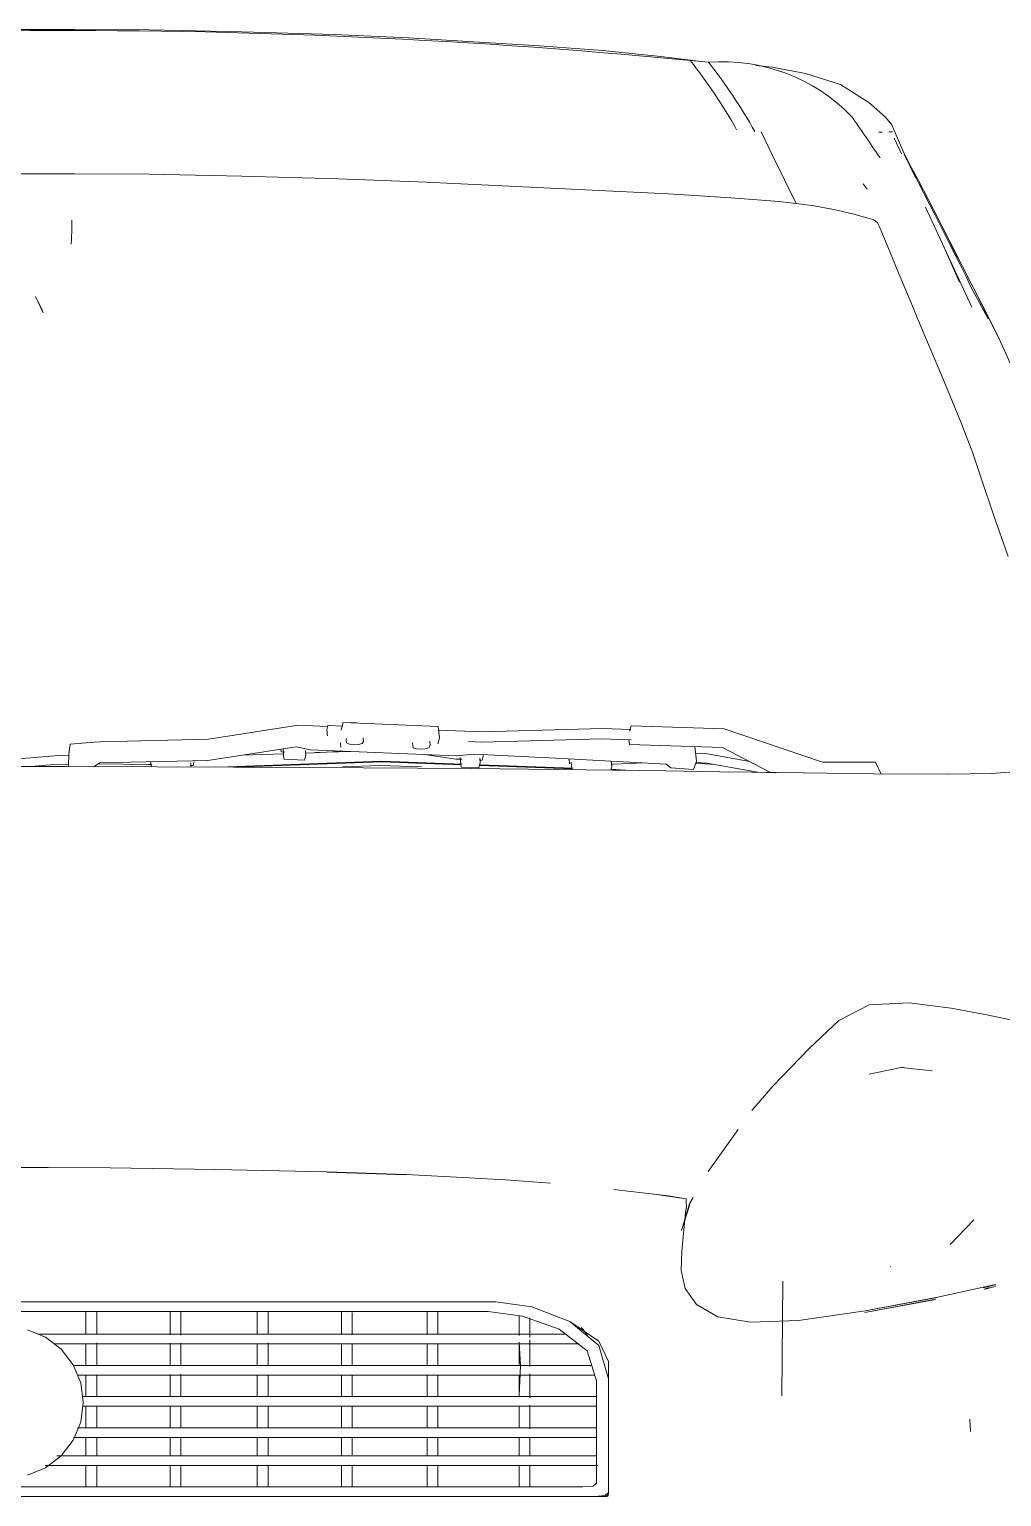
# Model space of a CAD drawing. Header units: millimetres. Extents: x -50912 to 58751, y -45352 to 5553.
# Drawn here: x 50514 to 51141, y 718 to 1665 of the extents above; entities that cross this region are included whole.
import ezdxf

# ---------------------------------------------------------------- set-up
doc = ezdxf.new("R2010")
doc.units = ezdxf.units.MM
doc.layers.add('A-GENM', color=13, linetype='Continuous', lineweight=9)
doc.layers.add('G-IMPT', color=8, linetype='Continuous', lineweight=9)

# ---------------------------------------------------------------- blocks, each defined once
blk = doc.blocks.new('CRT_Fiat Punto - Punto_dwg-985961-E')
at = {"layer": 'G-IMPT'}
for p, q in [((-43804.62, 1664.99), (-43761.9, 1664.99)), ((-43713.52, 1664.61), (-43761.9, 1664.99)), ((-43713.52, 1664.61), (-43653.83, 1663.48)), ((-43653.83, 1663.48), (-43594.26, 1661.72)), ((-43594.26, 1661.72), (-43546.24, 1659.46)), ((-43503.99, 1656.94), (-43546.24, 1659.46)), ((-43461.74, 1654.43), (-43503.99, 1656.94)), ((-43461.74, 1654.43), (-43421.01, 1651.42)), ((-43421.01, 1651.42), (-43383.31, 1647.39)), ((-43355.67, 1643.94), (-43383.31, 1647.39)), ((-43311.51, 1640.53), (-43321.98, 1641.58)), ((-43290.09, 1636.54), (-43311.51, 1640.53)), ((-43290.09, 1636.54), (-43267.38, 1629.37)), ((-43267.38, 1629.37), (-43250.2, 1618.48)), ((-43249.45, 1617.99), (-43250.2, 1618.48)), ((-43249.45, 1617.99), (-43238.47, 1608.29)), ((-43238.47, 1608.29), (-43234.36, 1603.42)), ((-43234.36, 1603.42), (-43232.09, 1598.18)), ((-43311.1, 1583.21), (-43318.7, 1598.9)), ((-43240.64, 1598.63), (-43242.68, 1598.63)), ((-43233.97, 1598.92), (-43236.23, 1598.82)), ((-43232.81, 1594.82), (-43228.07, 1584.65)), ((-43232.79, 1594.74), (-43228.07, 1584.65)), ((-43227.26, 1586.86), (-43232.09, 1598.18)), ((-43311.1, 1583.21), (-43303.57, 1567.81)), ((-43227.26, 1586.86), (-43218.77, 1568.86)), ((-43222.62, 1577.59), (-43226.44, 1585.13)), ((-43226.38, 1584.49), (-43216.91, 1565.6)), ((-43226.38, 1584.49), (-43218.77, 1568.86)), ((-43804.62, 1571.82), (-43761.89, 1571.82)), ((-43713.5, 1571.45), (-43761.89, 1571.82)), ((-43222.62, 1577.59), (-43217.02, 1567.41)), ((-43713.5, 1571.45), (-43653.81, 1570.32)), ((-43653.81, 1570.32), (-43591.4, 1568.56)), ((-43591.4, 1568.56), (-43534.89, 1566.29)), ((-43481.33, 1563.78), (-43534.89, 1566.29)), ((-43481.33, 1563.78), (-43427.77, 1561.27)), ((-43298.64, 1557.82), (-43303.57, 1567.81)), ((-43252.9, 1565.22), (-43250.25, 1561.86)), ((-43217.02, 1567.41), (-43207.34, 1548.7)), ((-43206.39, 1545), (-43216.91, 1565.6)), ((-43427.77, 1561.27), (-43378.57, 1558.78)), ((-43378.57, 1558.78), (-43338.11, 1556.34)), ((-43338.11, 1556.34), (-43306.95, 1553.88)), ((-43306.95, 1553.88), (-43285.64, 1551.3)), ((-43298.64, 1557.82), (-43296.54, 1553.67)), ((-43296.54, 1553.67), (-43296.13, 1552.57)), ((-43285.64, 1551.3), (-43270.78, 1548.58)), ((-43270.78, 1548.58), (-43258.95, 1545.69)), ((-43250.56, 1543.28), (-43258.95, 1545.69)), ((-43182.69, 1485.61), (-43212.58, 1550.15)), ((-43191.93, 1517.71), (-43207.34, 1548.7)), ((-43196.86, 1528.04), (-43207.34, 1548.7)), ((-43202.06, 1538.14), (-43207.34, 1548.7)), ((-43206.39, 1545), (-43196.62, 1525.79)), ((-43763.6, 1529.54), (-43763.52, 1536.1)), ((-43763.52, 1536.1), (-43763.52, 1541.86)), ((-43250.56, 1543.28), (-43246.04, 1541.97)), ((-43246.04, 1541.97), (-43243.54, 1540.22)), ((-43242.5, 1537.98), (-43243.54, 1540.22)), ((-43240.03, 1532.28), (-43242.5, 1537.98)), ((-43199.8, 1533.62), (-43202.06, 1538.14)), ((-43763.6, 1529.54), (-43763.86, 1526.26)), ((-43235.33, 1520.92), (-43240.03, 1532.28)), ((-43200.77, 1524.69), (-43190.74, 1501.83)), ((-43200.77, 1524.69), (-43195.75, 1513.83)), ((-43191.93, 1517.71), (-43199.8, 1533.62)), ((-43196.86, 1528.04), (-43188.64, 1511.86)), ((-43190.28, 1513.15), (-43196.62, 1525.79)), ((-43229.5, 1506.74), (-43235.33, 1520.92)), ((-43223.68, 1492.56), (-43229.5, 1506.74)), ((-43190.28, 1513.15), (-43186.34, 1505.39)), ((-43182.62, 1500.05), (-43188.64, 1511.86)), ((-43183.32, 1498.72), (-43186.34, 1505.39)), ((-43183.32, 1498.72), (-43172.26, 1478.11)), ((-43182.62, 1500.05), (-43178.76, 1492.51)), ((-43786.94, 1492.59), (-43781.82, 1482.07)), ((-43786.94, 1492.59), (-43782.41, 1483.26)), ((-43215.43, 1472.8), (-43223.68, 1492.56)), ((-43173.95, 1483.03), (-43178.76, 1492.51)), ((-43169.34, 1473.84), (-43178.41, 1491.51)), ((-43178.41, 1491.51), (-43165.13, 1465.35)), ((-43173.95, 1483.03), (-43165.13, 1465.35)), ((-43202.33, 1441.89), (-43215.43, 1472.8)), ((-43169.34, 1473.84), (-43165.13, 1465.35)), ((-43153.42, 1439.78), (-43165.13, 1465.35)), ((-43189.49, 1411.02), (-43202.33, 1441.89)), ((-43189.49, 1411.02), (-43182.03, 1391.39)), ((-43176.38, 1374.64), (-43182.03, 1391.39)), ((-43168.97, 1352.43), (-43176.38, 1374.64)), ((-43159.35, 1324.87), (-43168.97, 1352.43)), ((-43618.59, 1215.67), (-43675.32, 1206.95)), ((-43618.59, 1215.67), (-43608, 1215.48)), ((-43608, 1215.48), (-43598.37, 1215.09)), ((-43598.8, 1213.21), (-43598.23, 1215.71)), ((-43598.8, 1213.21), (-43598.49, 1209.04)), ((-43598.23, 1215.71), (-43588.5, 1215.32)), ((-43589.54, 1212.71), (-43588.4, 1217.6)), ((-43588.4, 1217.6), (-43527.01, 1215.12)), ((-43583.47, 1217.4), (-43582.83, 1217.5)), ((-43579.85, 1217.37), (-43582.83, 1217.5)), ((-43526.24, 1207.83), (-43527.01, 1215.12)), ((-43526.76, 1212.83), (-43498.6, 1211.69)), ((-43498.6, 1211.69), (-43421.33, 1213.78)), ((-43402.77, 1213.24), (-43421.33, 1213.78)), ((-43403.6, 1212.1), (-43402.49, 1215.53)), ((-43402.49, 1215.53), (-43342.46, 1213.59)), ((-43342.46, 1213.59), (-43279.13, 1192.15)), ((-43765.43, 1197.51), (-43764.48, 1203.79)), ((-43764.48, 1203.79), (-43748.99, 1204.95)), ((-43748.99, 1204.95), (-43745.12, 1205.25)), ((-43675.32, 1206.95), (-43745.12, 1205.25)), ((-43589.91, 1201.56), (-43590.13, 1204.56)), ((-43586.38, 1205.92), (-43586.5, 1207.45)), ((-43586.38, 1205.92), (-43586.15, 1204.47)), ((-43586.15, 1204.47), (-43584.2, 1203.7)), ((-43584.2, 1203.7), (-43581.38, 1203.33)), ((-43581.38, 1203.33), (-43578.43, 1203.46)), ((-43578.43, 1203.46), (-43576.15, 1204.07)), ((-43576.15, 1204.07), (-43575.22, 1205.46)), ((-43575.22, 1205.46), (-43575.41, 1207.8)), ((-43543.43, 1202.87), (-43543.57, 1204.55)), ((-43543.43, 1202.87), (-43543.12, 1201.43)), ((-43533.09, 1201.35), (-43532.24, 1202.79)), ((-43532.24, 1202.79), (-43532.5, 1205.62)), ((-43527.32, 1203.83), (-43526.24, 1207.83)), ((-43507.43, 1205.38), (-43498.81, 1205.03)), ((-43498.81, 1205.03), (-43421.48, 1207.09)), ((-43402.61, 1206.48), (-43421.48, 1207.09)), ((-43403.96, 1206.76), (-43403.57, 1203.52)), ((-43403.57, 1203.52), (-43343.58, 1201.54)), ((-43774.68, 1196.28), (-43812.98, 1192.93)), ((-43765.15, 1196.64), (-43774.68, 1196.28)), ((-43765.43, 1197.51), (-43765.49, 1189.19)), ((-43675.64, 1193.2), (-43745.64, 1191.75)), ((-43618.67, 1201.92), (-43675.64, 1193.2)), ((-43653.62, 1196.57), (-43626.84, 1197.51)), ((-43628.46, 1200.42), (-43628.37, 1198.71)), ((-43628.37, 1198.71), (-43626.01, 1198.61)), ((-43626.65, 1193.94), (-43627, 1200.65)), ((-43626.65, 1193.94), (-43613.22, 1193.38)), ((-43618.67, 1201.92), (-43609.38, 1200.06)), ((-43613.22, 1193.38), (-43612.48, 1196.5)), ((-43612.48, 1196.5), (-43612.66, 1199.63)), ((-43612.57, 1198.05), (-43611.11, 1197.99)), ((-43587.59, 1199.18), (-43611.11, 1197.99)), ((-43609.38, 1200.06), (-43515.48, 1196.26)), ((-43606.46, 1198.22), (-43583.63, 1199.02)), ((-43543.12, 1201.43), (-43541.13, 1200.72)), ((-43541.13, 1200.72), (-43538.28, 1200.44)), ((-43538.28, 1200.44), (-43535.34, 1200.68)), ((-43535.95, 1197.09), (-43515.75, 1194.09)), ((-43535.34, 1200.68), (-43533.09, 1201.35)), ((-43511.48, 1193.92), (-43515.75, 1194.09)), ((-43515.48, 1196.26), (-43503.64, 1197.26)), ((-43512.2, 1188.94), (-43512.78, 1195.03)), ((-43503.64, 1197.26), (-43446.95, 1194.41)), ((-43499.91, 1191.62), (-43500.23, 1194.74)), ((-43498.7, 1193.41), (-43500.1, 1193.47)), ((-43497.97, 1195.91), (-43498.7, 1193.41)), ((-43497.97, 1195.91), (-43498.08, 1196.98)), ((-43446.95, 1194.41), (-43379.88, 1190.88)), ((-43442.61, 1194.18), (-43442.29, 1191.03)), ((-43360.38, 1192.72), (-43361.4, 1202.13)), ((-43360.94, 1197.91), (-43353.22, 1197.52)), ((-43353.22, 1197.52), (-43326.16, 1192.47)), ((-43343.58, 1201.54), (-43312.59, 1185.4)), ((-43766.76, 1189.2), (-43804.62, 1189.2)), ((-43775.12, 1190.5), (-43789.61, 1189.2)), ((-43775.12, 1190.5), (-43765.48, 1190.88)), ((-43708.63, 1189.06), (-43766.76, 1189.2)), ((-43749.24, 1189.16), (-43745.64, 1191.75)), ((-43746.52, 1191.11), (-43713.95, 1190.64)), ((-43711.7, 1190.59), (-43713.95, 1190.64)), ((-43712.33, 1189.07), (-43712.37, 1192.44)), ((-43609.93, 1188.64), (-43708.63, 1189.06)), ((-43686.61, 1188.97), (-43686.68, 1191.64)), ((-43685.07, 1190), (-43686.64, 1190.04)), ((-43684.56, 1192.5), (-43685.07, 1190)), ((-43668.5, 1188.89), (-43563.59, 1192.64)), ((-43657.67, 1188.84), (-43563.34, 1192.23)), ((-43505.83, 1188.01), (-43609.93, 1188.64)), ((-43588.5, 1189.11), (-43564.66, 1189.94)), ((-43564.66, 1189.94), (-43537.89, 1189.02)), ((-43563.59, 1192.64), (-43511.66, 1190.8)), ((-43563.34, 1192.23), (-43512.33, 1190.36)), ((-43512.2, 1188.94), (-43500.83, 1188.49)), ((-43431.47, 1187.24), (-43505.83, 1188.01)), ((-43500.83, 1188.49), (-43499.91, 1191.62)), ((-43500.41, 1189.92), (-43440.64, 1187.73)), ((-43500.27, 1190.39), (-43439.87, 1188.25)), ((-43440.71, 1187.53), (-43441.17, 1192.18)), ((-43431.47, 1187.24), (-43380.17, 1186.49)), ((-43415.58, 1187.39), (-43412.48, 1187.28)), ((-43415.53, 1187.53), (-43415.1, 1188.79)), ((-43415.1, 1188.79), (-43415.47, 1192.75)), ((-43415.3, 1190.89), (-43414.05, 1190.88)), ((-43394, 1191.62), (-43414.05, 1190.88)), ((-43406.08, 1186.87), (-43412.48, 1187.28)), ((-43380.17, 1186.49), (-43345.22, 1185.95)), ((-43377.02, 1188.35), (-43379.88, 1190.88)), ((-43362.35, 1187.32), (-43377.02, 1188.35)), ((-43360.38, 1192.72), (-43362.35, 1187.32)), ((-43348.74, 1190.64), (-43360.84, 1191.48)), ((-43360.69, 1191.88), (-43353.68, 1191.55)), ((-43353.68, 1191.55), (-43320.79, 1185.54)), ((-43345.22, 1185.95), (-43324.41, 1185.6)), ((-43324.41, 1185.6), (-43315.51, 1185.45)), ((-43312.36, 1185.4), (-43315.51, 1185.45)), ((-43308.82, 1185.34), (-43312.36, 1185.4)), ((-43291.28, 1185.13), (-43308.82, 1185.34)), ((-43246.18, 1184.64), (-43291.28, 1185.13)), ((-43279.13, 1192.15), (-43246.46, 1192.02)), ((-43244.86, 1192.02), (-43246.46, 1192.02)), ((-43246.18, 1184.64), (-43197.71, 1184.37)), ((-43241.18, 1184.3), (-43244.86, 1192.02)), ((-43197.71, 1184.37), (-43170.08, 1184.83)), ((-43152.87, 1186.04), (-43170.08, 1184.83)), ((-43248.94, 1035.46), (-43268.58, 1025.35)), ((-43248.94, 1035.46), (-43223.23, 1036.85)), ((-43196.02, 1033.38), (-43223.23, 1036.85)), ((-43196.02, 1033.38), (-43171.85, 1028.89)), ((-43287.54, 1007.53), (-43268.58, 1025.35)), ((-43153.63, 1024.88), (-43171.85, 1028.89)), ((-43287.54, 1007.53), (-43311.2, 982.98)), ((-43228.22, 995.09), (-43248.99, 990.67)), ((-43228.22, 995.09), (-43227.46, 995.14)), ((-43228.22, 995.09), (-43228.17, 995.1)), ((-43228.22, 995.09), (-43208.25, 992.88)), ((-43226.59, 995.19), (-43226.29, 995.21)), ((-43208.5, 992.91), (-43208.25, 992.88)), ((-43324.64, 967.31), (-43311.2, 982.98)), ((-43333.44, 954.96), (-43352.79, 927.84)), ((-43804.62, 930.59), (-43778.69, 930.59)), ((-43738.74, 930.26), (-43778.69, 930.59)), ((-43738.74, 930.26), (-43670.73, 929.26)), ((-43598.96, 927.78), (-43670.73, 929.26)), ((-43598.96, 927.78), (-43547.69, 925.96)), ((-43547.66, 925.79), (-43598.93, 927.61)), ((-43511.16, 924.14), (-43547.69, 925.96)), ((-43511.16, 924.14), (-43483.6, 922.65)), ((-43483.6, 922.65), (-43454.59, 920.4)), ((-43413.64, 916.22), (-43378.56, 912.3)), ((-43387.71, 913.27), (-43378.56, 912.3)), ((-43387.71, 913.27), (-43367.01, 910.4)), ((-43378.56, 912.3), (-43367.01, 910.4)), ((-43378.56, 912.3), (-43367.01, 910.4)), ((-43366.99, 909.6), (-43367.01, 910.4)), ((-43366.99, 909.6), (-43366.95, 907.74)), ((-43364.87, 907.01), (-43362.62, 911.23)), ((-43364.87, 906.86), (-43369.98, 889.8)), ((-43364.87, 906.86), (-43369.98, 889.8)), ((-43364.87, 906.04), (-43369.98, 889.8)), ((-43364.87, 906.04), (-43369.98, 889.8)), ((-43368.59, 890.26), (-43367.36, 901.2)), ((-43364.87, 907.01), (-43367.79, 897.19)), ((-43367.36, 901.2), (-43366.9, 905.35)), ((-43366.91, 905.95), (-43366.95, 907.74)), ((-43366.91, 905.95), (-43366.9, 905.35)), ((-43369.8, 876.52), (-43368.59, 890.26)), ((-43181.43, 896.78), (-43196.76, 880.87)), ((-43196.24, 881.31), (-43196.76, 880.87)), ((-43370.2, 863.96), (-43369.8, 876.52)), ((-43370.2, 863.96), (-43367.73, 852.5)), ((-43235.19, 866.51), (-43234.9, 866.53)), ((-43367.73, 852.5), (-43360.3, 842.06)), ((-43304.65, 857.2), (-43305.31, 783.25)), ((-43205.82, 846.6), (-43167.54, 854.95)), ((-43172.02, 853.79), (-43175.33, 852.94)), ((-43174.82, 852.11), (-43171.48, 852.98)), ((-43170.79, 852.89), (-43173.8, 852.11)), ((-43169.39, 854.47), (-43172.02, 853.79)), ((-43170.79, 852.89), (-43168.45, 853.49)), ((-43168.12, 854.8), (-43169.39, 854.47)), ((-43168.45, 853.49), (-43167.44, 853.75)), ((-43167.68, 854.91), (-43168.12, 854.8)), ((-43167.68, 854.91), (-43167.54, 854.95)), ((-43804.62, 843.78), (-43779.22, 843.78)), ((-43740.07, 843.78), (-43779.22, 843.78)), ((-43740.07, 843.78), (-43673.41, 843.78)), ((-43603.03, 843.78), (-43673.41, 843.78)), ((-43603.03, 843.78), (-43552.77, 843.78)), ((-43516.96, 843.78), (-43552.77, 843.78)), ((-43516.96, 843.78), (-43489.94, 843.78)), ((-43466.69, 840.64), (-43489.94, 843.78)), ((-43251.7, 837.04), (-43205.99, 845.55)), ((-43205.99, 845.55), (-43251.7, 837.04)), ((-43207.33, 845.21), (-43251.7, 837.04)), ((-43207.59, 845.21), (-43251.7, 837.04)), ((-43251.46, 838.01), (-43205.82, 846.6)), ((-43205.86, 846.59), (-43251.46, 838.01)), ((-43205.86, 846.59), (-43251.46, 838.01)), ((-43206.28, 846.48), (-43251.46, 838.01)), ((-43206.28, 846.48), (-43251.46, 838.01)), ((-43207.77, 846.1), (-43251.46, 838.01)), ((-43804.62, 837.51), (-43776.42, 837.51)), ((-43804.62, 837.51), (-43776.42, 837.51)), ((-43735.97, 837.51), (-43776.42, 837.51)), ((-43735.97, 837.51), (-43776.42, 837.51)), ((-43754.36, 833.54), (-43754.36, 837.51)), ((-43754.36, 833.54), (-43754.36, 822.9)), ((-43747.32, 837.51), (-43747.32, 833.54)), ((-43747.32, 833.54), (-43747.32, 822.85)), ((-43671.01, 837.51), (-43735.97, 837.51)), ((-43671.01, 837.51), (-43735.97, 837.51)), ((-43700.07, 833.54), (-43700.07, 837.51)), ((-43700.07, 833.54), (-43700.07, 822.5)), ((-43693.03, 837.51), (-43693.03, 833.54)), ((-43693.03, 833.54), (-43693.03, 822.41)), ((-43603.46, 837.51), (-43671.01, 837.51)), ((-43603.46, 837.51), (-43671.01, 837.51)), ((-43643.77, 833.54), (-43643.77, 837.13)), ((-43643.77, 833.54), (-43643.77, 822.92)), ((-43636.74, 837.22), (-43636.74, 833.54)), ((-43636.74, 833.54), (-43636.74, 822.8)), ((-43555.2, 837.51), (-43603.46, 837.51)), ((-43555.2, 837.51), (-43603.46, 837.51)), ((-43589.49, 833.54), (-43589.49, 837.51)), ((-43589.49, 833.54), (-43589.49, 822.72)), ((-43582.45, 837.03), (-43582.45, 833.54)), ((-43582.45, 833.54), (-43582.45, 822.61)), ((-43520.82, 837.51), (-43555.2, 837.51)), ((-43520.82, 837.51), (-43555.2, 837.51)), ((-43534.2, 833.54), (-43534.2, 837.51)), ((-43534.2, 833.54), (-43534.2, 823.05)), ((-43527.16, 837.51), (-43527.16, 833.54)), ((-43527.16, 833.54), (-43527.16, 822.79)), ((-43520.82, 837.51), (-43494.88, 837.51)), ((-43520.82, 837.51), (-43494.88, 837.51)), ((-43472.57, 834.68), (-43494.88, 837.51)), ((-43472.57, 834.68), (-43494.88, 837.51)), ((-43474.88, 833.54), (-43474.88, 835.1)), ((-43474.88, 833.54), (-43474.88, 822.15)), ((-43472.57, 834.68), (-43449.04, 826.2)), ((-43472.57, 834.68), (-43449.04, 826.2)), ((-43467.85, 833.54), (-43467.85, 820.78)), ((-43466.69, 840.64), (-43442.19, 831.21)), ((-43360.3, 842.06), (-43346.67, 834.26)), ((-43346.67, 834.26), (-43325.58, 830.72)), ((-43294.64, 831.83), (-43251.46, 838.01)), ((-43780.33, 821.02), (-43792.05, 825.83)), ((-43430.95, 812.22), (-43449.04, 826.2)), ((-43430.95, 812.22), (-43449.04, 826.2)), ((-43423.34, 815.68), (-43442.19, 831.21)), ((-43442.19, 831.21), (-43423.34, 818.48)), ((-43325.58, 830.72), (-43294.64, 831.83)), ((-43785, 822.93), (-43776.42, 822.93)), ((-43780.33, 821.02), (-43770.29, 813.29)), ((-43735.97, 822.93), (-43776.42, 822.93)), ((-43740.07, 816.64), (-43774.64, 816.64)), ((-43754.36, 803.19), (-43754.36, 816.8)), ((-43747.32, 803.19), (-43747.32, 817.42)), ((-43673.41, 816.64), (-43740.07, 816.64)), ((-43735.97, 822.93), (-43671.01, 822.93)), ((-43700.07, 803.19), (-43700.07, 817.11)), ((-43693.03, 803.19), (-43693.03, 817.19)), ((-43602.59, 816.64), (-43673.41, 816.64)), ((-43603.03, 822.93), (-43671.01, 822.93)), ((-43643.77, 803.19), (-43643.77, 816.77)), ((-43636.74, 803.19), (-43636.74, 817.42)), ((-43603.03, 822.93), (-43553.48, 822.93)), ((-43550.98, 816.64), (-43602.59, 816.64)), ((-43589.49, 803.19), (-43589.49, 816.44)), ((-43582.45, 803.19), (-43582.45, 816.62)), ((-43514.92, 822.93), (-43553.48, 822.93)), ((-43511.54, 816.64), (-43550.98, 816.64)), ((-43534.2, 803.19), (-43534.2, 816.53)), ((-43527.16, 803.19), (-43527.16, 816.78)), ((-43514.92, 822.93), (-43479.87, 822.93)), ((-43477.23, 816.64), (-43511.54, 816.64)), ((-43453.46, 822.93), (-43479.87, 822.93)), ((-43451.88, 816.64), (-43477.23, 816.64)), ((-43474.88, 803.19), (-43474.88, 817.42)), ((-43473.84, 802.83), (-43474.71, 817.8)), ((-43473.84, 802.83), (-43474.69, 817.42)), ((-43467.85, 803.19), (-43467.85, 819.3)), ((-43453.46, 822.93), (-43444.59, 822.93)), ((-43451.88, 816.64), (-43439.31, 816.64)), ((-43436.67, 816.64), (-43439.31, 816.64)), ((-43423.34, 818.48), (-43417.05, 805.43)), ((-43423.34, 815.68), (-43417.05, 794.21)), ((-43762.55, 803.28), (-43770.29, 813.29)), ((-43430.95, 812.22), (-43424.92, 792.9)), ((-43430.95, 812.22), (-43424.92, 792.9)), ((-43417.05, 792.71), (-43417.05, 805.43)), ((-43762.55, 803.28), (-43757.72, 791.58)), ((-43735.97, 802.83), (-43762.36, 802.83)), ((-43740.07, 796.53), (-43759.76, 796.53)), ((-43754.36, 802.7), (-43754.36, 803.19)), ((-43754.36, 783.59), (-43754.36, 796.63)), ((-43747.32, 802.7), (-43747.32, 803.19)), ((-43747.32, 783.59), (-43747.32, 796.67)), ((-43673.41, 796.53), (-43740.07, 796.53)), ((-43735.97, 802.83), (-43671.01, 802.83)), ((-43700.07, 802.7), (-43700.07, 803.19)), ((-43700.07, 783.59), (-43700.07, 797)), ((-43693.03, 802.7), (-43693.03, 803.19)), ((-43693.03, 783.59), (-43693.03, 797.08)), ((-43602.59, 796.53), (-43673.41, 796.53)), ((-43603.03, 802.83), (-43671.01, 802.83)), ((-43643.77, 802.7), (-43643.77, 803.19)), ((-43643.77, 783.59), (-43643.77, 796.6)), ((-43636.74, 802.7), (-43636.74, 803.19)), ((-43636.74, 783.59), (-43636.74, 796.71)), ((-43603.03, 802.83), (-43553.48, 802.83)), ((-43550.98, 796.53), (-43602.59, 796.53)), ((-43589.49, 802.7), (-43589.49, 803.19)), ((-43589.49, 783.59), (-43589.49, 796.27)), ((-43582.45, 802.7), (-43582.45, 803.19)), ((-43582.45, 783.59), (-43582.45, 796.45)), ((-43513.41, 802.83), (-43553.48, 802.83)), ((-43510.03, 796.53), (-43550.98, 796.53)), ((-43534.2, 802.7), (-43534.2, 803.19)), ((-43534.2, 783.59), (-43534.2, 796.33)), ((-43527.16, 802.7), (-43527.16, 803.19)), ((-43527.16, 783.59), (-43527.16, 796.57)), ((-43513.41, 802.83), (-43473.84, 802.83)), ((-43471.2, 796.53), (-43510.03, 796.53)), ((-43474.88, 802.7), (-43474.88, 803.19)), ((-43473.84, 802.83), (-43474.88, 783.59)), ((-43474.14, 797.32), (-43474.88, 783.59)), ((-43474.88, 783.59), (-43474.88, 796.53)), ((-43473.84, 802.83), (-43473.88, 802.04)), ((-43442.9, 802.83), (-43473.84, 802.83)), ((-43441.33, 796.53), (-43471.2, 796.53)), ((-43467.85, 802.04), (-43467.85, 803.19)), ((-43467.85, 783.59), (-43467.85, 797.32)), ((-43442.9, 802.83), (-43428.71, 802.83)), ((-43441.33, 796.53), (-43427.25, 796.53)), ((-43428.71, 802.83), (-43428.03, 802.83)), ((-43426.23, 796.53), (-43427.25, 796.53)), ((-43756.04, 779.05), (-43757.72, 791.58)), ((-43424.92, 771.17), (-43424.92, 792.9)), ((-43424.92, 771.17), (-43424.92, 792.9)), ((-43417.05, 792.71), (-43417.05, 780.99)), ((-43756.04, 778.76), (-43757.72, 766.23)), ((-43735.97, 782.72), (-43756.64, 782.72)), ((-43756.04, 779.05), (-43756.04, 778.9)), ((-43756.04, 778.76), (-43756.04, 778.9)), ((-43754.36, 782.83), (-43754.36, 783.59)), ((-43747.32, 782.79), (-43747.32, 783.59)), ((-43735.97, 782.72), (-43671.01, 782.72)), ((-43700.07, 782.88), (-43700.07, 783.59)), ((-43693.03, 782.8), (-43693.03, 783.59)), ((-43603.03, 782.72), (-43671.01, 782.72)), ((-43643.77, 782.85), (-43643.77, 783.59)), ((-43636.74, 782.73), (-43636.74, 783.59)), ((-43603.03, 782.72), (-43553.48, 782.72)), ((-43589.49, 782.72), (-43589.49, 783.59)), ((-43582.45, 782.4), (-43582.45, 783.59)), ((-43512.91, 782.72), (-43553.48, 782.72)), ((-43534.2, 782.72), (-43534.2, 783.59)), ((-43527.16, 782.77), (-43527.16, 783.59)), ((-43512.91, 782.72), (-43471.83, 782.72)), ((-43474.88, 782.61), (-43474.88, 783.59)), ((-43474.88, 763.23), (-43474.88, 776.53)), ((-43439.38, 782.72), (-43471.83, 782.72)), ((-43467.85, 781.93), (-43467.85, 783.59)), ((-43467.85, 763.23), (-43467.85, 777.21)), ((-43439.38, 782.72), (-43424.69, 782.72)), ((-43417.05, 780.99), (-43417.05, 766.77)), ((-43740.07, 776.42), (-43756.31, 776.42)), ((-43754.36, 763.23), (-43754.36, 776.16)), ((-43747.32, 763.23), (-43747.32, 776.16)), ((-43673.41, 776.42), (-43740.07, 776.42)), ((-43700.07, 763.23), (-43700.07, 776.16)), ((-43693.03, 763.23), (-43693.03, 776.16)), ((-43602.59, 776.42), (-43673.41, 776.42)), ((-43643.77, 763.23), (-43643.77, 776.16)), ((-43636.74, 763.23), (-43636.74, 776.16)), ((-43550.98, 776.42), (-43602.59, 776.42)), ((-43589.49, 763.23), (-43589.49, 776.16)), ((-43582.45, 763.23), (-43582.45, 776.16)), ((-43509.53, 776.42), (-43550.98, 776.42)), ((-43534.2, 763.23), (-43534.2, 776.12)), ((-43527.16, 763.23), (-43527.16, 776.36)), ((-43469.19, 776.42), (-43509.53, 776.42)), ((-43437.81, 776.42), (-43469.19, 776.42)), ((-43437.81, 776.42), (-43424.86, 776.42)), ((-43424.92, 771.17), (-43424.92, 749.98)), ((-43424.92, 771.17), (-43424.92, 749.98)), ((-43183.93, 768.03), (-43183.93, 767.07)), ((-43183.93, 768.03), (-43183.51, 760.21)), ((-43762.55, 754.53), (-43757.72, 766.23)), ((-43735.97, 762.61), (-43759.81, 762.61)), ((-43754.36, 762.61), (-43754.36, 763.23)), ((-43747.32, 762.61), (-43747.32, 763.23)), ((-43735.97, 762.61), (-43671.01, 762.61)), ((-43700.07, 762.61), (-43700.07, 763.23)), ((-43693.03, 762.61), (-43693.03, 763.23)), ((-43603.03, 762.61), (-43671.01, 762.61)), ((-43643.77, 762.61), (-43643.77, 763.23)), ((-43636.74, 762.22), (-43636.74, 763.23)), ((-43603.03, 762.61), (-43553.48, 762.61)), ((-43589.49, 762.61), (-43589.49, 763.23)), ((-43582.45, 762.89), (-43582.45, 763.23)), ((-43512.91, 762.61), (-43553.48, 762.61)), ((-43534.2, 762.61), (-43534.2, 763.23)), ((-43527.16, 762.33), (-43527.16, 763.23)), ((-43512.91, 762.61), (-43471.83, 762.61)), ((-43474.88, 762.63), (-43474.88, 763.23)), ((-43439.38, 762.61), (-43471.83, 762.61)), ((-43467.85, 761.83), (-43467.85, 763.23)), ((-43439.38, 762.61), (-43424.69, 762.61)), ((-43417.05, 766.77), (-43417.05, 746.53)), ((-43762.55, 754.53), (-43770.29, 744.52)), ((-43740.07, 756.32), (-43762.24, 756.32)), ((-43754.36, 744.52), (-43754.36, 756.19)), ((-43747.32, 744.52), (-43747.32, 756.23)), ((-43673.41, 756.32), (-43740.07, 756.32)), ((-43700.07, 744.52), (-43700.07, 756.16)), ((-43693.03, 744.52), (-43693.03, 756.23)), ((-43602.59, 756.32), (-43673.41, 756.32)), ((-43643.77, 744.97), (-43643.77, 756.16)), ((-43636.74, 744.85), (-43636.74, 756.27)), ((-43550.98, 756.32), (-43602.59, 756.32)), ((-43589.49, 744.52), (-43589.49, 755.82)), ((-43582.45, 745.07), (-43582.45, 756)), ((-43509.53, 756.32), (-43550.98, 756.32)), ((-43534.2, 744.52), (-43534.2, 755.88)), ((-43527.16, 744.88), (-43527.16, 756.11)), ((-43469.19, 756.32), (-43509.53, 756.32)), ((-43474.88, 744.52), (-43474.88, 756.29)), ((-43437.81, 756.32), (-43469.19, 756.32)), ((-43467.85, 744.5), (-43467.85, 756.52)), ((-43437.81, 756.32), (-43424.66, 756.32)), ((-43424.92, 733.71), (-43424.92, 749.98)), ((-43424.92, 733.71), (-43424.92, 749.98)), ((-43780.33, 736.79), (-43770.29, 744.52)), ((-43735.97, 744.52), (-43773.01, 744.52)), ((-43735.97, 744.52), (-43671.01, 744.52)), ((-43603.03, 744.52), (-43671.01, 744.52)), ((-43603.03, 744.52), (-43553.48, 744.52)), ((-43512.91, 744.52), (-43553.48, 744.52)), ((-43512.91, 744.52), (-43471.83, 744.52)), ((-43439.38, 744.52), (-43471.83, 744.52)), ((-43439.38, 744.52), (-43424.69, 744.52)), ((-43417.05, 746.53), (-43417.05, 728.45)), ((-43780.33, 736.79), (-43792.05, 731.98)), ((-43780.58, 738.22), (-43779.22, 738.22)), ((-43740.07, 738.22), (-43779.22, 738.22)), ((-43754.36, 728.48), (-43754.36, 738.22)), ((-43747.32, 728.48), (-43747.32, 738.22)), ((-43673.41, 738.22), (-43740.07, 738.22)), ((-43700.07, 728.48), (-43700.07, 737.87)), ((-43693.03, 728.48), (-43693.03, 737.95)), ((-43602.59, 738.22), (-43673.41, 738.22)), ((-43643.77, 728.48), (-43643.77, 737.88)), ((-43636.74, 728.48), (-43636.74, 737.99)), ((-43550.98, 738.22), (-43602.59, 738.22)), ((-43589.49, 728.48), (-43589.49, 738.22)), ((-43582.45, 728.48), (-43582.45, 737.72)), ((-43509.53, 738.22), (-43550.98, 738.22)), ((-43534.2, 728.48), (-43534.2, 738.22)), ((-43527.16, 728.48), (-43527.16, 737.82)), ((-43469.19, 738.22), (-43509.53, 738.22)), ((-43474.88, 728.48), (-43474.88, 738)), ((-43437.81, 738.22), (-43469.19, 738.22)), ((-43467.85, 728.48), (-43467.85, 738.23)), ((-43437.81, 738.22), (-43423.93, 738.22)), ((-43424.92, 733.71), (-43424.92, 726.74)), ((-43424.92, 733.71), (-43424.92, 726.74)), ((-43804.62, 724.41), (-43776.42, 724.41)), ((-43804.62, 724.41), (-43776.42, 724.41)), ((-43735.97, 724.41), (-43776.42, 724.41)), ((-43735.97, 724.41), (-43776.42, 724.41)), ((-43754.36, 724.41), (-43754.36, 728.48)), ((-43747.32, 724.41), (-43747.32, 728.48)), ((-43735.97, 724.41), (-43671.01, 724.41)), ((-43735.97, 724.41), (-43671.01, 724.41)), ((-43700.07, 724.41), (-43700.07, 728.48)), ((-43693.03, 724.41), (-43693.03, 728.48)), ((-43603.03, 724.41), (-43671.01, 724.41)), ((-43603.03, 724.41), (-43671.01, 724.41)), ((-43643.77, 724.41), (-43643.77, 728.48)), ((-43636.74, 724.41), (-43636.74, 728.48)), ((-43603.03, 724.41), (-43553.48, 724.41)), ((-43603.03, 724.41), (-43553.48, 724.41)), ((-43589.49, 724.41), (-43589.49, 728.48)), ((-43582.45, 724.41), (-43582.45, 728.48)), ((-43514.42, 724.41), (-43553.48, 724.41)), ((-43514.42, 724.41), (-43553.48, 724.41)), ((-43534.2, 724.41), (-43534.2, 728.48)), ((-43527.16, 724.41), (-43527.16, 728.48)), ((-43514.42, 724.41), (-43477.86, 724.41)), ((-43514.42, 724.41), (-43477.86, 724.41)), ((-43449.18, 724.41), (-43477.86, 724.41)), ((-43449.18, 724.41), (-43477.86, 724.41)), ((-43474.88, 724.41), (-43474.88, 728.48)), ((-43467.85, 724.82), (-43467.85, 728.48)), ((-43449.18, 724.41), (-43433.74, 724.41)), ((-43449.18, 724.41), (-43433.74, 724.41)), ((-43427.12, 724.99), (-43433.74, 724.41)), ((-43427.12, 724.99), (-43433.74, 724.41)), ((-43427.12, 724.99), (-43424.92, 726.74)), ((-43427.12, 724.99), (-43424.92, 726.74)), ((-43419.35, 718.76), (-43417.05, 720.7)), ((-43418.23, 718.12), (-43417.05, 720.7)), ((-43417.72, 718.76), (-43417.05, 720.7)), ((-43417.44, 718.76), (-43417.05, 720.7)), ((-43417.44, 718.76), (-43417.05, 720.7)), ((-43417.35, 718.76), (-43417.05, 720.7)), ((-43417.05, 728.45), (-43417.05, 720.7)), ((-43779.22, 718.12), (-43804.62, 718.12)), ((-43740.07, 718.12), (-43779.22, 718.12)), ((-43673.41, 718.12), (-43740.07, 718.12)), ((-43602.59, 718.12), (-43673.41, 718.12)), ((-43602.59, 718.12), (-43550.98, 718.12)), ((-43510.66, 718.12), (-43550.98, 718.12)), ((-43510.66, 718.12), (-43473.72, 718.12)), ((-43446.55, 718.12), (-43473.72, 718.12)), ((-43446.55, 718.12), (-43435.57, 718.12)), ((-43435.57, 718.12), (-43432.12, 718.12)), ((-43432.12, 718.12), (-43427.55, 718.12)), ((-43423.03, 718.12), (-43427.55, 718.12)), ((-43419.35, 718.76), (-43426.25, 718.12)), ((-43419.73, 718.12), (-43423.03, 718.12)), ((-43417.44, 718.76), (-43421.33, 718.12)), ((-43419.73, 718.12), (-43421.33, 718.12)), ((-43421.33, 718.12), (-43418.23, 718.12)), ((-43418.23, 718.12), (-43420.77, 718.12)), ((-43417.44, 718.76), (-43419.73, 718.12)), ((-43419.73, 718.12), (-43417.72, 718.76)), ((-43417.44, 718.76), (-43418.23, 718.12)), ((-43417.35, 718.76), (-43418.23, 718.12))]:
    blk.add_line(p, q, dxfattribs=at)
blk = doc.blocks.new('CRT_Fiat Punto - Fiat punto 2-985965-E')
at = {"layer": 'A-GENM', "color": 55}
for centre, radius, start, end in [((-43767.56, -2538.33), 4202.59, 84.33339, 90.50523), ((-43643.36, 1425.46), 354.93, 29.50229, 38.18388), ((-43343.48, 1528.33), 115.75, 44.20987, 94.51691), ((-43631.74, 1424.5), 354.93, 29.44858, 38.14445), ((-44241.38, 914.36), 1201.95, 33.74321, 35.30739), ((-43463.43, 800.41), 39.31, 32.82068, 42.996)]:
    blk.add_arc(centre, radius, start, end, dxfattribs=at)
blk.add_blockref('CRT_Fiat Punto - Punto_dwg-985961-E', (0, 0))

msp = doc.modelspace()

# ---------------------------------------------------------------- block references
at = {"layer": 'A-GENM', "color": 7}
msp.add_blockref('CRT_Fiat Punto - Fiat punto 2-985965-E', (94304.815, 0), dxfattribs=at)

doc.saveas('drawing.dxf')
